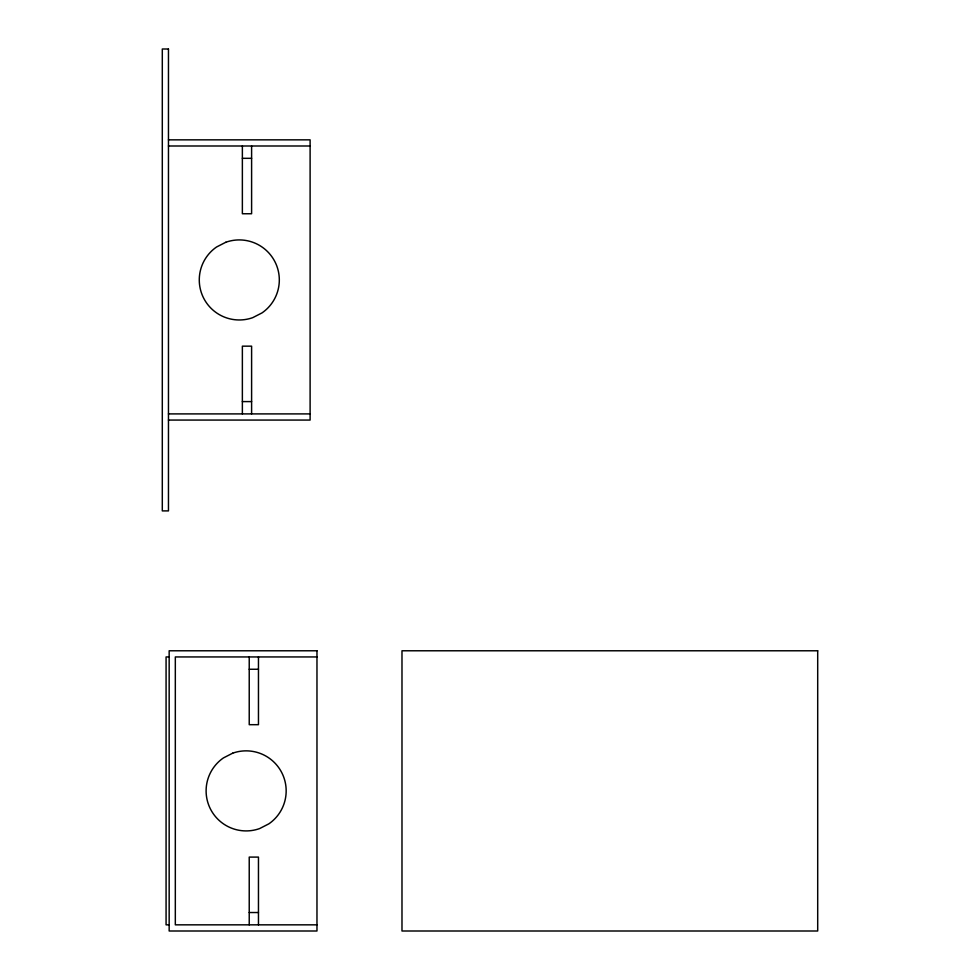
<?xml version="1.0" encoding="UTF-8"?>
<svg xmlns="http://www.w3.org/2000/svg" width="980" height="980" viewBox="0 0 980 980"><rect width="100%" height="100%" fill="white"/><g stroke="black" fill="none" stroke-linecap="round" stroke-linejoin="round"><path stroke-width="1.47" d="M168.462 139.846L310.109 139.846L310.109 420.065L168.462 420.065M168.462 145.996L310.109 145.996M242.366 158.319L251.603 158.319M242.366 401.592L251.603 401.592M168.462 413.903L310.109 413.903M169.16 656.943L166.073 656.943L166.073 924.838L169.16 924.838M316.969 656.943L175.322 656.943L175.322 924.838L316.969 924.838M249.226 669.254L258.463 669.254M249.226 912.527L258.463 912.527M258.463 656.943L258.463 724.686L249.226 724.686L249.226 656.943M258.463 924.838L258.463 857.096L249.226 857.096L249.226 924.838M251.603 145.996L251.603 213.75L242.366 213.75L242.366 145.996M251.603 413.903L251.603 346.161L242.366 346.161L242.366 413.903M225.841 242.244L216.543 247.009A40.033 40.033 0 0 0 252.73 317.655L262.04 312.889A40.033 40.033 0 0 0 225.841 242.244M232.689 753.179L223.391 757.944A40.033 40.033 0 0 0 259.59 828.59L268.888 823.825A40.033 40.033 0 0 0 232.689 753.179M168.462 49L162.3 49L162.3 510.899L168.462 510.899L168.462 49M316.969 650.781L169.16 650.781L169.16 931L316.969 931L316.969 650.781M817.7 650.781L401.984 650.781L401.984 931L817.7 931L817.7 650.781"/></g></svg>
